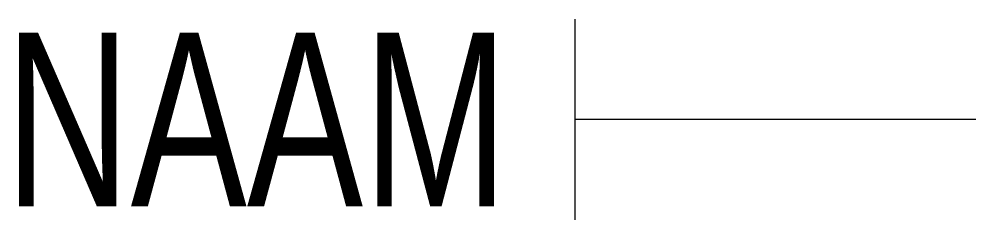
# Model space of a CAD drawing. Header units: metres. Extents: x -2.08 to 1.5, y -0.38 to 0.38.
import ezdxf
from ezdxf.enums import TextEntityAlignment as Align

# ---------------------------------------------------------------- set-up
doc = ezdxf.new("R2010")
doc.units = ezdxf.units.M
doc.styles.add('ISOPLUS', font='isoplus.shx')

msp = doc.modelspace()

# ---------------------------------------------------------------- linework, layer by layer
at = {"color": 3, "lineweight": -2}
for p, q in [((0, 0.375), (0, -0.375)), ((1.5, 0), (0, 0))]:
    msp.add_line(p, q, dxfattribs=at)

# ---------------------------------------------------------------- texts
at = {"color": 2, "lineweight": -2, "style": 'ISOPLUS', "width": 0.75}
msp.add_attdef('NAAM', text='', height=0.65, dxfattribs=at).set_placement((-0.25, 0), align=Align.MIDDLE_RIGHT)

doc.saveas('drawing.dxf')
